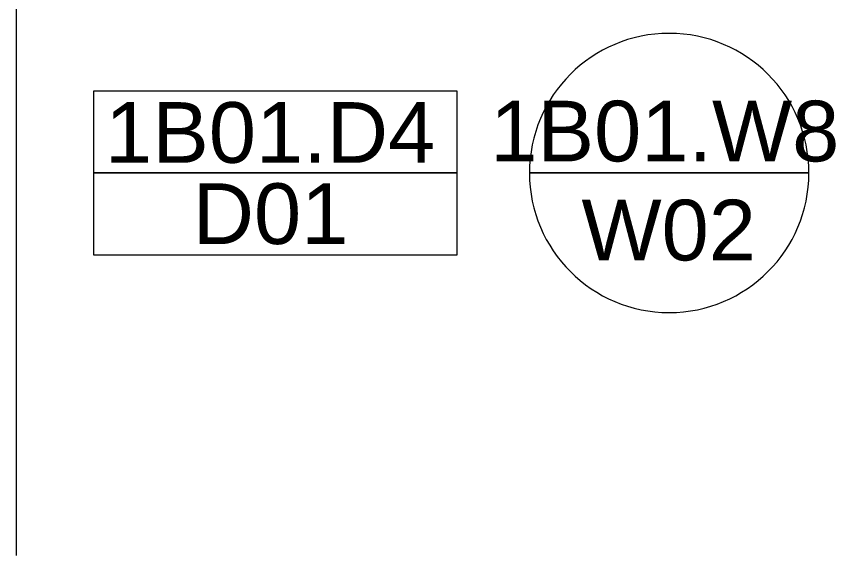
# Model space of a CAD drawing. Header units: metres. Extents: x -2362 to -2010, y -1 to 30.
# Drawn here: x -2350.33 to -2344.93, y 1.6 to 5.15 of the extents above; entities that cross this region are included whole.
import ezdxf

# ---------------------------------------------------------------- set-up
doc = ezdxf.new("R2010")
doc.units = ezdxf.units.M
for name, color, linetype, lineweight in [('A-DETL', 90, 'Continuous', 50), ('A-DOOR-IDEN', 31, 'Continuous', 5), ('A-GLAZ-IDEN', 152, 'Continuous', 5)]:
    doc.layers.add(name, color=color, linetype=linetype, lineweight=lineweight)
doc.styles.add('Arial_2', font='arial.ttf', dxfattribs={"height": 0.4})

# ---------------------------------------------------------------- blocks, each defined once
blk = doc.blocks.new('AA_DOOR_MARK _ TYPE MARK_HA2 - Mark _ Type Mark-1751130-SOUTH EAST - PART B')
at = {"layer": 'A-DOOR-IDEN'}
for p, q in [((-2328.0449, 4.891), (-2330.4388, 4.891)), ((-2330.4388, 4.891), (-2330.4388, 4.351)), ((-2328.0449, 4.351), (-2328.0449, 4.891)), ((-2330.4388, 4.351), (-2328.0449, 4.351)), ((-2328.0449, 4.351), (-2330.4388, 4.351)), ((-2330.4388, 4.351), (-2330.4388, 3.811)), ((-2328.0449, 3.811), (-2328.0449, 4.351)), ((-2330.4388, 3.811), (-2328.0449, 3.811))]:
    blk.add_line(p, q, dxfattribs=at)
blk = doc.blocks.new('AA_WINDOW_TYPE MARK _ PRECINCT - Mark _ Type Mark-3459970-SOUTH EAST - PART B')
at = {"layer": 'A-GLAZ-IDEN'}
for p, q in [((-2346.9496, 4.1193), (-2345.1096, 4.1193)), ((-2345.1096, 4.1193), (-2346.9496, 4.1193))]:
    blk.add_line(p, q, dxfattribs=at)
for start, end in [(360, 180), (180, 360)]:
    blk.add_arc((-2346.0296, 4.1193), 0.92, start, end, dxfattribs=at)

msp = doc.modelspace()

# ---------------------------------------------------------------- linework, layer by layer
at = {"layer": 'A-DETL', "lineweight": 15}
msp.add_line((-2350.3277, 1.5969), (-2350.3277, 12.0324), dxfattribs=at)

# ---------------------------------------------------------------- block references
at = {"layer": 'A-DOOR-IDEN'}
msp.add_blockref('AA_DOOR_MARK _ TYPE MARK_HA2 - Mark _ Type Mark-1751130-SOUTH EAST - PART B', (-19.3805, -0.2317), dxfattribs=at)
at = {"layer": 'A-GLAZ-IDEN'}
msp.add_blockref('AA_WINDOW_TYPE MARK _ PRECINCT - Mark _ Type Mark-3459970-SOUTH EAST - PART B', (0, 0), dxfattribs=at)

# ---------------------------------------------------------------- texts
at = {"layer": 'A-DOOR-IDEN', "char_height": 0.4, "attachment_point": 1, "style": 'Arial_2'}
for s, insert, width in [('1B01.D4', (-2349.7442, 4.5861), 2.69367), ('D01', (-2349.1669, 4.0508), 1.266666)]:
    msp.add_mtext(s, dxfattribs=dict(at, insert=insert, width=width))
at = {"layer": 'A-GLAZ-IDEN', "char_height": 0.4, "attachment_point": 1, "style": 'Arial_2'}
for s, insert, width in [('1B01.W8', (-2347.2077, 4.5954), 2.870041), ('W02', (-2346.607, 3.9428), 1.443037)]:
    msp.add_mtext(s, dxfattribs=dict(at, insert=insert, width=width))

doc.saveas('drawing.dxf')
